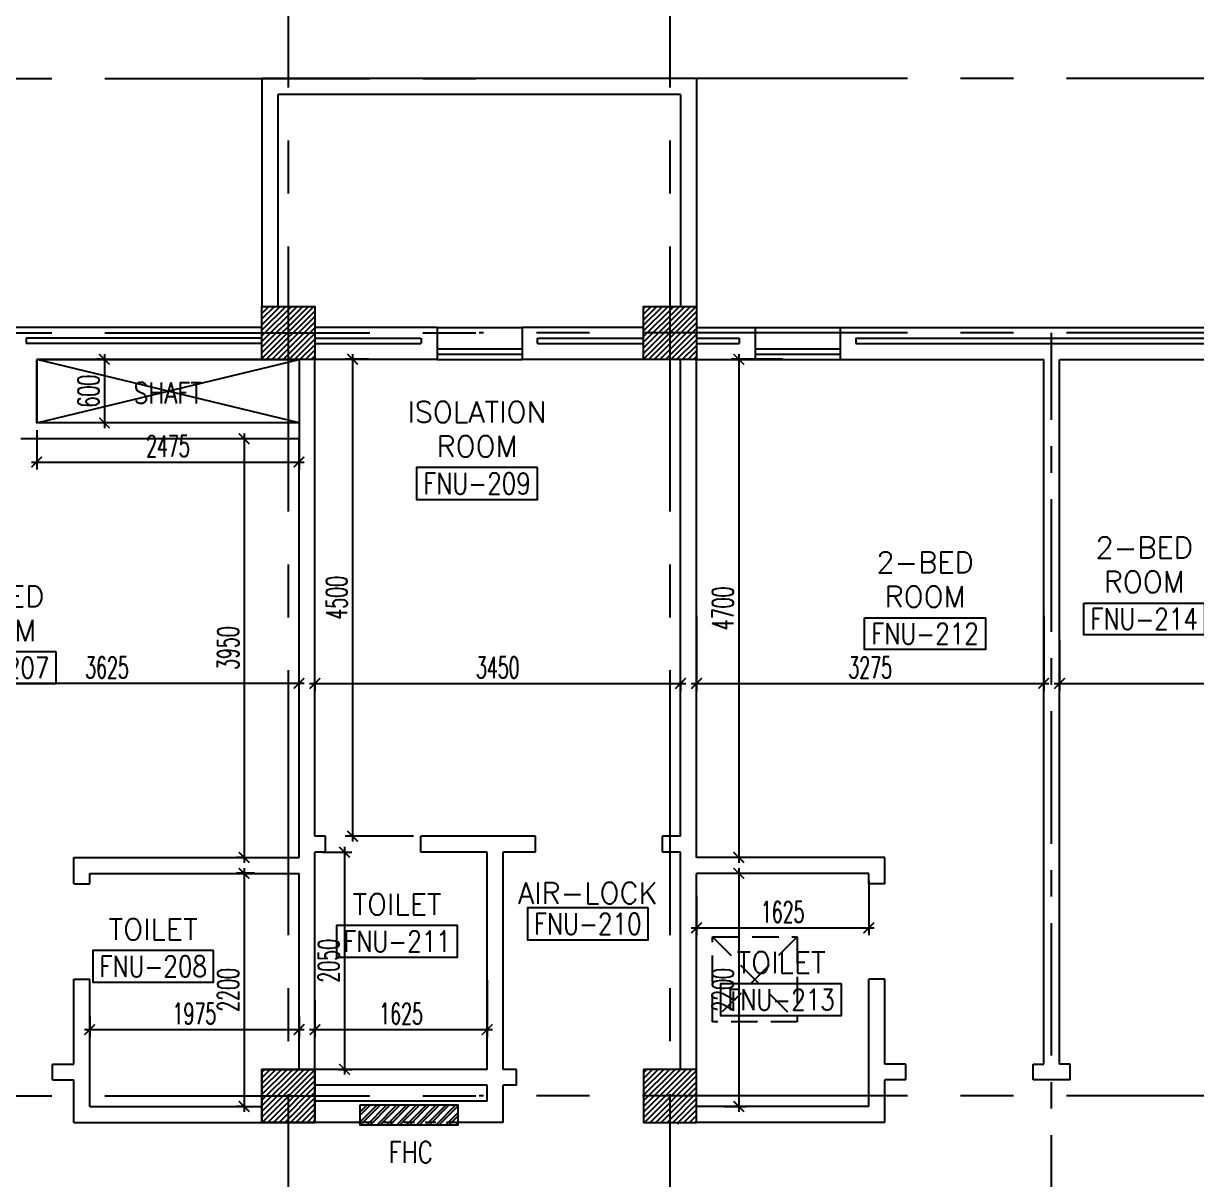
# Model space of a CAD drawing. Extents: x 88852.7 to 88945.7, y 39921.6 to 40001.1.
# Drawn here: x 88872.67 to 88883.74, y 39979.31 to 39990.22 of the extents above; entities that cross this region are included whole.
import ezdxf
from ezdxf.enums import TextEntityAlignment as Align

# ---------------------------------------------------------------- set-up
doc = ezdxf.new("R2010")
doc.units = 0
doc.header["$MEASUREMENT"] = 0
doc.header["$PDMODE"] = 34
for name, pattern in [('CENTER', [2, 1.25, -0.25, 0.25, -0.25]), ('CENTERX2', [4, 2.5, -0.5, 0.5, -0.5]), ('HIDDEN', [0.375, 0.25, -0.125])]:
    doc.linetypes.add(name, pattern=pattern)
doc.layers.get('0').update_dxf_attribs({"color": 4, "linetype": 'CONTINUOUS'})
doc.layers.get('DEFPOINTS').update_dxf_attribs({"linetype": 'CONTINUOUS'})
for name, color, linetype in [('AX-DIM', 4, 'CONTINUOUS'), ('AXES', 11, 'CENTERX2'), ('AXES1', 11, 'CENTER'), ('COL', 2, 'CONTINUOUS'), ('DIM', 4, 'CONTINUOUS'), ('FHC', 4, 'CONTINUOUS'), ('HAT', 11, 'CONTINUOUS'), ('INSUL', 4, 'CONTINUOUS'), ('PROJ-L', 3, 'CONTINUOUS'), ('RM-BOX', 11, 'CONTINUOUS'), ('RM-NAME', 11, 'CONTINUOUS'), ('RM-NO', 11, 'CONTINUOUS'), ('SHAFT', 4, 'CONTINUOUS'), ('WALL', 2, 'CONTINUOUS'), ('WIN', 3, 'CONTINUOUS')]:
    doc.layers.add(name, color=color, linetype=linetype)
doc.styles.add('ROMANS', font='ROMANS.shx', dxfattribs={"width": 0.6})
doc.dimstyles.new('DIM-OUT', dxfattribs={"dimscale": 0, "dimtxt": 0.24, "dimasz": 0.08, "dimexe": 0.02, "dimexo": 0.02, "dimgap": 0.05, "dimtad": 1, "dimdec": 0, "dimlfac": 1000, "dimzin": 0, "dimtxsty": 'ROMANS', "dimblk1": 'ARCHTICK', "dimblk2": 'ARCHTICK', "dimsah": 1, "dimcen": 0.01, "dimdle": 0.08, "dimclrd": 4, "dimclre": 4, "dimclrt": 2, "dimazin": 3, "dimtp": 2, "dimtm": 2, "dimtfac": 0.114286, "dimtdec": 0, "dimtix": 1, "dimtmove": 0, "dimatfit": 3, "dimtolj": 1, "dimtzin": 0})
doc.dimstyles.new('STANDARD_IN', dxfattribs={"dimtxt": 0.2, "dimasz": 0.1, "dimexe": 0.07, "dimexo": 0.07, "dimgap": 0.05, "dimtad": 1, "dimdec": 0, "dimlfac": 1000, "dimzin": 0, "dimtxsty": 'ROMANS', "dimblk": 'ARCHTICK', "dimcen": 0.05, "dimdle": 0.05, "dimclrd": 4, "dimclre": 4, "dimclrt": 2, "dimazin": 3, "dimtfac": 1, "dimtdec": 0, "dimtmove": 0, "dimatfit": 3, "dimtolj": 1, "dimtzin": 0})

# ---------------------------------------------------------------- blocks, each defined once
blk = doc.blocks.new('_ARCHTICK')
at = {"color": 0, "linetype": 'BYBLOCK', "const_width": 0.15}
blk.add_lwpolyline([(-0.5, -0.5), (0.5, 0.5)], dxfattribs=at)
blk = doc.blocks.new('*D379')
at = {"layer": 'AX-DIM', "color": 4}
for p, q in [((88860.69, 39999.728), (88935.54, 39999.728)), ((88860.77, 39995.09), (88860.77, 39999.748)), ((88935.46, 39987.57), (88935.46, 39999.748))]:
    blk.add_line(p, q, dxfattribs=at)
at = {"layer": 'DEFPOINTS', "color": 0}
for p in [(88935.46, 39999.728), (88860.77, 39995.07), (88935.46, 39987.55)]:
    blk.add_point(p, dxfattribs=at)
at = {"layer": 'AX-DIM', "color": 4, "xscale": 0.08, "yscale": 0.08, "zscale": 0.08, "rotation": 180}
blk.add_blockref('_ARCHTICK', (88860.77, 39999.728), dxfattribs=at)
at = {"layer": 'AX-DIM', "color": 4, "xscale": 0.08, "yscale": 0.08, "zscale": 0.08}
blk.add_blockref('_ARCHTICK', (88935.46, 39999.728), dxfattribs=at)
at = {"layer": 'AX-DIM', "color": 2, "insert": (88898.115, 39999.898), "char_height": 0.24, "attachment_point": 5, "style": 'ROMANS'}
blk.add_mtext('\\A1;74690', dxfattribs=at)
blk = doc.blocks.new('*D310')
at = {"layer": 'DEFPOINTS', "color": 0, "linetype": 'CONTINUOUS'}
for p in [(88882.445, 39984.472), (88886.07, 39984.472), (88886.07, 39983.992)]:
    blk.add_point(p, dxfattribs=at)
at = {"layer": 'DIM', "color": 4, "linetype": 'CONTINUOUS'}
for p, q in [((88882.445, 39984.402), (88882.445, 39983.922)), ((88886.07, 39984.402), (88886.07, 39983.922)), ((88882.395, 39983.992), (88886.12, 39983.992))]:
    blk.add_line(p, q, dxfattribs=at)
at = {"layer": 'DIM', "color": 4, "linetype": 'CONTINUOUS', "xscale": 0.1, "yscale": 0.1, "zscale": 0.1, "rotation": 180}
blk.add_blockref('_ARCHTICK', (88882.445, 39983.992), dxfattribs=at)
at = {"layer": 'DIM', "color": 4, "linetype": 'CONTINUOUS', "xscale": 0.1, "yscale": 0.1, "zscale": 0.1}
blk.add_blockref('_ARCHTICK', (88886.07, 39983.992), dxfattribs=at)
at = {"layer": 'DIM', "color": 2, "linetype": 'CONTINUOUS', "insert": (88884.258, 39984.142), "char_height": 0.2, "attachment_point": 5, "style": 'ROMANS'}
blk.add_mtext('\\A1;3625', dxfattribs=at)
blk = doc.blocks.new('*D303')
at = {"layer": 'DEFPOINTS', "color": 0, "linetype": 'CONTINUOUS'}
for p in [(88880.645, 39982.2), (88879.02, 39982.058), (88880.645, 39981.685)]:
    blk.add_point(p, dxfattribs=at)
at = {"layer": 'DIM', "color": 4, "linetype": 'CONTINUOUS'}
for p, q in [((88880.645, 39982.13), (88880.645, 39981.615)), ((88879.02, 39981.988), (88879.02, 39981.615)), ((88878.97, 39981.685), (88880.695, 39981.685))]:
    blk.add_line(p, q, dxfattribs=at)
at = {"layer": 'DIM', "color": 4, "linetype": 'CONTINUOUS', "xscale": 0.1, "yscale": 0.1, "zscale": 0.1, "rotation": 180}
blk.add_blockref('_ARCHTICK', (88879.02, 39981.685), dxfattribs=at)
at = {"layer": 'DIM', "color": 4, "linetype": 'CONTINUOUS', "xscale": 0.1, "yscale": 0.1, "zscale": 0.1}
blk.add_blockref('_ARCHTICK', (88880.645, 39981.685), dxfattribs=at)
at = {"layer": 'DIM', "color": 2, "linetype": 'CONTINUOUS', "insert": (88879.833, 39981.835), "char_height": 0.2, "attachment_point": 5, "style": 'ROMANS'}
blk.add_mtext('\\A1;1625', dxfattribs=at)
blk = doc.blocks.new('*D302')
at = {"layer": 'DEFPOINTS', "color": 0, "linetype": 'CONTINUOUS'}
for p in [(88879.209, 39982.2), (88879.209, 39980), (88879.419, 39980)]:
    blk.add_point(p, dxfattribs=at)
at = {"layer": 'DIM', "color": 4, "linetype": 'CONTINUOUS'}
for p, q in [((88879.419, 39982.25), (88879.419, 39979.95)), ((88879.279, 39982.2), (88879.489, 39982.2)), ((88879.279, 39980), (88879.489, 39980))]:
    blk.add_line(p, q, dxfattribs=at)
at = {"layer": 'DIM', "color": 4, "linetype": 'CONTINUOUS', "xscale": 0.1, "yscale": 0.1, "zscale": 0.1}
for p, rotation in [((88879.419, 39982.2), 90), ((88879.419, 39980), 270)]:
    blk.add_blockref('_ARCHTICK', p, dxfattribs=dict(at, rotation=rotation))
at = {"layer": 'DIM', "color": 2, "linetype": 'CONTINUOUS', "insert": (88879.269, 39981.1), "char_height": 0.2, "attachment_point": 5, "rotation": 90, "style": 'ROMANS'}
blk.add_mtext('\\A1;2200', dxfattribs=at)
blk = doc.blocks.new('*D301')
at = {"layer": 'DEFPOINTS', "color": 0, "linetype": 'CONTINUOUS'}
for p in [(88879.904, 39987.05), (88879.419, 39982.35), (88879.908, 39982.35)]:
    blk.add_point(p, dxfattribs=at)
at = {"layer": 'DIM', "color": 4, "linetype": 'CONTINUOUS'}
for p, q in [((88879.834, 39987.05), (88879.349, 39987.05)), ((88879.419, 39987.1), (88879.419, 39982.3)), ((88879.838, 39982.35), (88879.349, 39982.35))]:
    blk.add_line(p, q, dxfattribs=at)
at = {"layer": 'DIM', "color": 4, "linetype": 'CONTINUOUS', "xscale": 0.1, "yscale": 0.1, "zscale": 0.1}
for p, rotation in [((88879.419, 39987.05), 90), ((88879.419, 39982.35), 270)]:
    blk.add_blockref('_ARCHTICK', p, dxfattribs=dict(at, rotation=rotation))
at = {"layer": 'DIM', "color": 2, "linetype": 'CONTINUOUS', "insert": (88879.269, 39984.7), "char_height": 0.2, "attachment_point": 5, "rotation": 90, "style": 'ROMANS'}
blk.add_mtext('\\A1;4700', dxfattribs=at)
blk = doc.blocks.new('*D300')
at = {"layer": 'DEFPOINTS', "color": 0, "linetype": 'CONTINUOUS'}
for p in [(88879.02, 39984.7), (88882.295, 39984.7), (88882.295, 39983.992)]:
    blk.add_point(p, dxfattribs=at)
at = {"layer": 'DIM', "color": 4, "linetype": 'CONTINUOUS'}
for p, q in [((88879.02, 39984.63), (88879.02, 39983.922)), ((88882.295, 39984.63), (88882.295, 39983.922)), ((88878.97, 39983.992), (88882.345, 39983.992))]:
    blk.add_line(p, q, dxfattribs=at)
at = {"layer": 'DIM', "color": 4, "linetype": 'CONTINUOUS', "xscale": 0.1, "yscale": 0.1, "zscale": 0.1, "rotation": 180}
blk.add_blockref('_ARCHTICK', (88879.02, 39983.992), dxfattribs=at)
at = {"layer": 'DIM', "color": 4, "linetype": 'CONTINUOUS', "xscale": 0.1, "yscale": 0.1, "zscale": 0.1}
blk.add_blockref('_ARCHTICK', (88882.295, 39983.992), dxfattribs=at)
at = {"layer": 'DIM', "color": 2, "linetype": 'CONTINUOUS', "insert": (88880.658, 39984.142), "char_height": 0.2, "attachment_point": 5, "style": 'ROMANS'}
blk.add_mtext('\\A1;3275', dxfattribs=at)
blk = doc.blocks.new('*D299')
at = {"layer": 'DEFPOINTS', "color": 0, "linetype": 'CONTINUOUS'}
for p in [(88875.42, 39984.059), (88878.87, 39984.059), (88878.87, 39983.992)]:
    blk.add_point(p, dxfattribs=at)
at = {"layer": 'DIM', "color": 4, "linetype": 'CONTINUOUS'}
for p, q in [((88875.37, 39983.992), (88878.92, 39983.992)), ((88875.42, 39983.989), (88875.42, 39983.922)), ((88878.87, 39983.989), (88878.87, 39983.922))]:
    blk.add_line(p, q, dxfattribs=at)
at = {"layer": 'DIM', "color": 4, "linetype": 'CONTINUOUS', "xscale": 0.1, "yscale": 0.1, "zscale": 0.1, "rotation": 180}
blk.add_blockref('_ARCHTICK', (88875.42, 39983.992), dxfattribs=at)
at = {"layer": 'DIM', "color": 4, "linetype": 'CONTINUOUS', "xscale": 0.1, "yscale": 0.1, "zscale": 0.1}
blk.add_blockref('_ARCHTICK', (88878.87, 39983.992), dxfattribs=at)
at = {"layer": 'DIM', "color": 2, "linetype": 'CONTINUOUS', "insert": (88877.145, 39984.142), "char_height": 0.2, "attachment_point": 5, "style": 'ROMANS'}
blk.add_mtext('\\A1;3450', dxfattribs=at)
blk = doc.blocks.new('*D298')
at = {"layer": 'DEFPOINTS', "color": 0, "linetype": 'CONTINUOUS'}
for p in [(88875.999, 39987.05), (88875.775, 39982.55), (88876.42, 39982.55)]:
    blk.add_point(p, dxfattribs=at)
at = {"layer": 'DIM', "color": 4, "linetype": 'CONTINUOUS'}
for p, q in [((88875.929, 39987.05), (88875.705, 39987.05)), ((88875.775, 39987.1), (88875.775, 39982.5)), ((88876.35, 39982.55), (88875.705, 39982.55))]:
    blk.add_line(p, q, dxfattribs=at)
at = {"layer": 'DIM', "color": 4, "linetype": 'CONTINUOUS', "xscale": 0.1, "yscale": 0.1, "zscale": 0.1}
for p, rotation in [((88875.775, 39987.05), 90), ((88875.775, 39982.55), 270)]:
    blk.add_blockref('_ARCHTICK', p, dxfattribs=dict(at, rotation=rotation))
at = {"layer": 'DIM', "color": 2, "linetype": 'CONTINUOUS', "insert": (88875.625, 39984.8), "char_height": 0.2, "attachment_point": 5, "rotation": 90, "style": 'ROMANS'}
blk.add_mtext('\\A1;4500', dxfattribs=at)
blk = doc.blocks.new('*D297')
at = {"layer": 'DEFPOINTS', "color": 0, "linetype": 'CONTINUOUS'}
for p in [(88875.42, 39982.4), (88875.568, 39980.35), (88875.699, 39980.35)]:
    blk.add_point(p, dxfattribs=at)
at = {"layer": 'DIM', "color": 4, "linetype": 'CONTINUOUS'}
for p, q in [((88875.49, 39982.4), (88875.769, 39982.4)), ((88875.699, 39982.45), (88875.699, 39980.3)), ((88875.638, 39980.35), (88875.769, 39980.35))]:
    blk.add_line(p, q, dxfattribs=at)
at = {"layer": 'DIM', "color": 4, "linetype": 'CONTINUOUS', "xscale": 0.1, "yscale": 0.1, "zscale": 0.1}
for p, rotation in [((88875.699, 39982.4), 90), ((88875.699, 39980.35), 270)]:
    blk.add_blockref('_ARCHTICK', p, dxfattribs=dict(at, rotation=rotation))
at = {"layer": 'DIM', "color": 2, "linetype": 'CONTINUOUS', "insert": (88875.549, 39981.375), "char_height": 0.2, "attachment_point": 5, "rotation": 90, "style": 'ROMANS'}
blk.add_mtext('\\A1;2050', dxfattribs=at)
blk = doc.blocks.new('*D296')
at = {"layer": 'DEFPOINTS', "color": 0, "linetype": 'CONTINUOUS'}
for p in [(88877.045, 39981.265), (88875.42, 39981.07), (88877.045, 39980.725)]:
    blk.add_point(p, dxfattribs=at)
at = {"layer": 'DIM', "color": 4, "linetype": 'CONTINUOUS'}
for p, q in [((88877.045, 39981.195), (88877.045, 39980.655)), ((88875.42, 39981), (88875.42, 39980.655)), ((88875.37, 39980.725), (88877.095, 39980.725))]:
    blk.add_line(p, q, dxfattribs=at)
at = {"layer": 'DIM', "color": 4, "linetype": 'CONTINUOUS', "xscale": 0.1, "yscale": 0.1, "zscale": 0.1, "rotation": 180}
blk.add_blockref('_ARCHTICK', (88875.42, 39980.725), dxfattribs=at)
at = {"layer": 'DIM', "color": 4, "linetype": 'CONTINUOUS', "xscale": 0.1, "yscale": 0.1, "zscale": 0.1}
blk.add_blockref('_ARCHTICK', (88877.045, 39980.725), dxfattribs=at)
at = {"layer": 'DIM', "color": 2, "linetype": 'CONTINUOUS', "insert": (88876.233, 39980.875), "char_height": 0.2, "attachment_point": 5, "style": 'ROMANS'}
blk.add_mtext('\\A1;1625', dxfattribs=at)
blk = doc.blocks.new('*D295')
at = {"layer": 'DEFPOINTS', "color": 0, "linetype": 'CONTINUOUS'}
for p in [(88873.295, 39980.92), (88875.27, 39980.92), (88875.27, 39980.725)]:
    blk.add_point(p, dxfattribs=at)
at = {"layer": 'DIM', "color": 4, "linetype": 'CONTINUOUS'}
for p, q in [((88873.295, 39980.85), (88873.295, 39980.655)), ((88875.27, 39980.85), (88875.27, 39980.655)), ((88873.245, 39980.725), (88875.32, 39980.725))]:
    blk.add_line(p, q, dxfattribs=at)
at = {"layer": 'DIM', "color": 4, "linetype": 'CONTINUOUS', "xscale": 0.1, "yscale": 0.1, "zscale": 0.1, "rotation": 180}
blk.add_blockref('_ARCHTICK', (88873.295, 39980.725), dxfattribs=at)
at = {"layer": 'DIM', "color": 4, "linetype": 'CONTINUOUS', "xscale": 0.1, "yscale": 0.1, "zscale": 0.1}
blk.add_blockref('_ARCHTICK', (88875.27, 39980.725), dxfattribs=at)
at = {"layer": 'DIM', "color": 2, "linetype": 'CONTINUOUS', "insert": (88874.283, 39980.875), "char_height": 0.2, "attachment_point": 5, "style": 'ROMANS'}
blk.add_mtext('\\A1;1975', dxfattribs=at)
blk = doc.blocks.new('*D294')
at = {"layer": 'DEFPOINTS', "color": 0, "linetype": 'CONTINUOUS'}
for p in [(88874.92, 39982.2), (88874.751, 39980), (88874.822, 39980)]:
    blk.add_point(p, dxfattribs=at)
at = {"layer": 'DIM', "color": 4, "linetype": 'CONTINUOUS'}
for p, q in [((88874.751, 39982.25), (88874.751, 39979.95)), ((88874.85, 39982.2), (88874.681, 39982.2)), ((88874.752, 39980), (88874.681, 39980))]:
    blk.add_line(p, q, dxfattribs=at)
at = {"layer": 'DIM', "color": 4, "linetype": 'CONTINUOUS', "xscale": 0.1, "yscale": 0.1, "zscale": 0.1}
for p, rotation in [((88874.751, 39982.2), 90), ((88874.751, 39980), 270)]:
    blk.add_blockref('_ARCHTICK', p, dxfattribs=dict(at, rotation=rotation))
at = {"layer": 'DIM', "color": 2, "linetype": 'CONTINUOUS', "insert": (88874.601, 39981.1), "char_height": 0.2, "attachment_point": 5, "rotation": 90, "style": 'ROMANS'}
blk.add_mtext('\\A1;2200', dxfattribs=at)
blk = doc.blocks.new('*D293')
at = {"layer": 'DEFPOINTS', "color": 0, "linetype": 'CONTINUOUS'}
for p in [(88871.645, 39983.994), (88871.645, 39983.992), (88875.27, 39983.994)]:
    blk.add_point(p, dxfattribs=at)
at = {"layer": 'DIM', "color": 4, "linetype": 'CONTINUOUS'}
for p, q in [((88875.32, 39983.992), (88871.595, 39983.992)), ((88871.645, 39983.924), (88871.645, 39983.922)), ((88875.27, 39983.924), (88875.27, 39983.922))]:
    blk.add_line(p, q, dxfattribs=at)
at = {"layer": 'DIM', "color": 4, "linetype": 'CONTINUOUS', "xscale": 0.1, "yscale": 0.1, "zscale": 0.1, "rotation": 180}
blk.add_blockref('_ARCHTICK', (88871.645, 39983.992), dxfattribs=at)
at = {"layer": 'DIM', "color": 4, "linetype": 'CONTINUOUS', "xscale": 0.1, "yscale": 0.1, "zscale": 0.1}
blk.add_blockref('_ARCHTICK', (88875.27, 39983.992), dxfattribs=at)
at = {"layer": 'DIM', "color": 2, "linetype": 'CONTINUOUS', "insert": (88873.458, 39984.142), "char_height": 0.2, "attachment_point": 5, "style": 'ROMANS'}
blk.add_mtext('\\A1;3625', dxfattribs=at)
blk = doc.blocks.new('*D292')
at = {"layer": 'DEFPOINTS', "color": 0, "linetype": 'CONTINUOUS'}
for p in [(88874.817, 39986.3), (88874.751, 39982.35), (88874.817, 39982.35)]:
    blk.add_point(p, dxfattribs=at)
at = {"layer": 'DIM', "color": 4, "linetype": 'CONTINUOUS'}
for p, q in [((88874.751, 39986.35), (88874.751, 39982.3)), ((88874.747, 39986.3), (88874.681, 39986.3)), ((88874.747, 39982.35), (88874.681, 39982.35))]:
    blk.add_line(p, q, dxfattribs=at)
at = {"layer": 'DIM', "color": 4, "linetype": 'CONTINUOUS', "xscale": 0.1, "yscale": 0.1, "zscale": 0.1}
for p, rotation in [((88874.751, 39986.3), 90), ((88874.751, 39982.35), 270)]:
    blk.add_blockref('_ARCHTICK', p, dxfattribs=dict(at, rotation=rotation))
at = {"layer": 'DIM', "color": 2, "linetype": 'CONTINUOUS', "insert": (88874.601, 39984.325), "char_height": 0.2, "attachment_point": 5, "rotation": 90, "style": 'ROMANS'}
blk.add_mtext('\\A1;3950', dxfattribs=at)
blk = doc.blocks.new('*D291')
at = {"layer": 'DEFPOINTS', "color": 0, "linetype": 'CONTINUOUS'}
for p in [(88875.27, 39986.625), (88872.795, 39986.45), (88875.27, 39986.081)]:
    blk.add_point(p, dxfattribs=at)
at = {"layer": 'DIM', "color": 4, "linetype": 'CONTINUOUS'}
for p, q in [((88875.27, 39986.555), (88875.27, 39986.011)), ((88872.795, 39986.38), (88872.795, 39986.011)), ((88872.745, 39986.081), (88875.32, 39986.081))]:
    blk.add_line(p, q, dxfattribs=at)
at = {"layer": 'DIM', "color": 4, "linetype": 'CONTINUOUS', "xscale": 0.1, "yscale": 0.1, "zscale": 0.1, "rotation": 180}
blk.add_blockref('_ARCHTICK', (88872.795, 39986.081), dxfattribs=at)
at = {"layer": 'DIM', "color": 4, "linetype": 'CONTINUOUS', "xscale": 0.1, "yscale": 0.1, "zscale": 0.1}
blk.add_blockref('_ARCHTICK', (88875.27, 39986.081), dxfattribs=at)
at = {"layer": 'DIM', "color": 2, "linetype": 'CONTINUOUS', "insert": (88874.033, 39986.231), "char_height": 0.2, "attachment_point": 5, "style": 'ROMANS'}
blk.add_mtext('\\A1;2475', dxfattribs=at)
blk = doc.blocks.new('*D290')
at = {"layer": 'DEFPOINTS', "color": 0, "linetype": 'CONTINUOUS'}
for p in [(88873.471, 39987.05), (88873.434, 39986.45), (88873.471, 39986.45)]:
    blk.add_point(p, dxfattribs=at)
at = {"layer": 'DIM', "color": 4, "linetype": 'CONTINUOUS'}
for p, q in [((88873.401, 39987.05), (88873.364, 39987.05)), ((88873.434, 39987.1), (88873.434, 39986.4)), ((88873.401, 39986.45), (88873.364, 39986.45))]:
    blk.add_line(p, q, dxfattribs=at)
at = {"layer": 'DIM', "color": 4, "linetype": 'CONTINUOUS', "xscale": 0.1, "yscale": 0.1, "zscale": 0.1}
for p, rotation in [((88873.434, 39987.05), 90), ((88873.434, 39986.45), 270)]:
    blk.add_blockref('_ARCHTICK', p, dxfattribs=dict(at, rotation=rotation))
at = {"layer": 'DIM', "color": 2, "linetype": 'CONTINUOUS', "insert": (88873.284, 39986.75), "char_height": 0.2, "attachment_point": 5, "rotation": 90, "style": 'ROMANS'}
blk.add_mtext('\\A1;600', dxfattribs=at)
blk = doc.blocks.new('RM1')
at = {"layer": 'RM-BOX'}
blk.add_lwpolyline([(570, -200), (-570, -200), (-570, -500), (570, -500)], close=True, dxfattribs=at)
at = {"layer": 'RM-NAME', "style": 'ROMANS'}
blk.add_attdef('ROOMNAME1', text='', height=200, dxfattribs=at).set_placement((0, 324), align=Align.MIDDLE)
blk = doc.blocks.new('COL50')
at = {"layer": 'COL'}
blk.add_lwpolyline([(-250, 250), (-250, -250), (250, -250), (250, 250)], close=True, dxfattribs=at)
blk = doc.blocks.new('*X13')
at = {"color": 0}
for p, q in [((80579, 169940), (81029, 170390)), ((80579, 169993), (80976, 170390)), ((80579, 170046), (80923, 170390)), ((80579, 170099), (80870, 170390)), ((80579, 170152), (80817, 170390)), ((80579, 170205), (80764, 170390)), ((80579, 170258), (80711, 170390)), ((80579, 170311), (80658, 170390)), ((80579, 170364), (80605, 170390)), ((80582, 169890), (81079, 170387)), ((80635, 169890), (81079, 170334)), ((80688, 169890), (81079, 170281)), ((80741, 169890), (81079, 170228)), ((80794, 169890), (81079, 170175)), ((80847, 169890), (81079, 170122)), ((80900, 169890), (81079, 170069)), ((80953, 169890), (81079, 170016)), ((81006, 169890), (81079, 169963)), ((81059, 169890), (81079, 169910))]:
    blk.add_line(p, q, dxfattribs=at)
blk = doc.blocks.new('*X12')
at = {"color": 0}
for p, q in [((80579, 177099), (81070, 177590)), ((80579, 177152), (81017, 177590)), ((80579, 177205), (80964, 177590)), ((80579, 177258), (80911, 177590)), ((80579, 177311), (80858, 177590)), ((80579, 177364), (80804, 177590)), ((80579, 177417), (80751, 177590)), ((80579, 177471), (80698, 177590)), ((80579, 177524), (80645, 177590)), ((80579, 177577), (80592, 177590)), ((80623, 177090), (81079, 177546)), ((80676, 177090), (81079, 177493)), ((80729, 177090), (81079, 177440)), ((80782, 177090), (81079, 177387)), ((80835, 177090), (81079, 177334)), ((80888, 177090), (81079, 177281)), ((80941, 177090), (81079, 177228)), ((80994, 177090), (81079, 177175)), ((81047, 177090), (81079, 177122))]:
    blk.add_line(p, q, dxfattribs=at)
blk = doc.blocks.new('*X14')
at = {"color": 0}
for p, q in [((84179, 169934), (84635, 170390)), ((84179, 169987), (84582, 170390)), ((84179, 170040), (84529, 170390)), ((84179, 170093), (84476, 170390)), ((84179, 170146), (84423, 170390)), ((84179, 170199), (84370, 170390)), ((84179, 170252), (84317, 170390)), ((84179, 170305), (84264, 170390)), ((84179, 170358), (84211, 170390)), ((84188, 169890), (84679, 170381)), ((84241, 169890), (84679, 170328)), ((84294, 169890), (84679, 170274)), ((84347, 169890), (84679, 170221)), ((84401, 169890), (84679, 170168)), ((84454, 169890), (84679, 170115)), ((84507, 169890), (84679, 170062)), ((84560, 169890), (84679, 170009)), ((84613, 169890), (84679, 169956)), ((84666, 169890), (84679, 169903))]:
    blk.add_line(p, q, dxfattribs=at)
blk = doc.blocks.new('*X11')
at = {"color": 0}
for p, q in [((84179, 177093), (84676, 177590)), ((84179, 177146), (84623, 177590)), ((84179, 177199), (84570, 177590)), ((84179, 177252), (84517, 177590)), ((84179, 177305), (84464, 177590)), ((84179, 177358), (84411, 177590)), ((84179, 177411), (84358, 177590)), ((84179, 177464), (84305, 177590)), ((84179, 177517), (84252, 177590)), ((84179, 177570), (84199, 177590)), ((84229, 177090), (84679, 177540)), ((84282, 177090), (84679, 177487)), ((84335, 177090), (84679, 177434)), ((84388, 177090), (84679, 177381)), ((84441, 177090), (84679, 177328)), ((84494, 177090), (84679, 177275)), ((84547, 177090), (84679, 177222)), ((84600, 177090), (84679, 177169)), ((84653, 177090), (84679, 177116))]:
    blk.add_line(p, q, dxfattribs=at)

msp = doc.modelspace()

# ---------------------------------------------------------------- hatches: boundary and pattern name
at = {"layer": 'FHC', "linetype": 'BYBLOCK', "ltscale": 0.3}
h = msp.add_hatch(dxfattribs=at)
h.set_pattern_fill('ANSI32', color=11, scale=0.175, style=0)
h.set_pattern_definition([(45, (88643.651576, 39948.77356), (-0.046403883, 0.046403883), []), (45, (88643.68251, 39948.77356), (-0.046403883, 0.046403883), [])])
h.paths.add_polyline_path([(88876.7678, 39979.8246), (88876.7678, 39980.0146), (88875.8478, 39980.0146), (88875.8478, 39979.8246)])
h.paths.add_polyline_path([(88875.6351, 39979.4034), (88875.6351, 39979.8243), (88875.8976, 39979.8243), (88875.8976, 39979.4034)], flags=9)

# ---------------------------------------------------------------- linework, layer by layer
at = {"layer": 'AXES'}
for p, q in [((88875.1703, 39921.6153), (88875.1703, 40000.4279)), ((88878.7703, 39921.6153), (88878.7703, 40000.4279)), ((88853.4386, 39989.6996), (88876.9703, 39989.6996)), ((88945.0103, 39989.6996), (88876.9703, 39989.6996)), ((88853.4386, 39987.2996), (88876.9703, 39987.2996)), ((88945.0103, 39987.2996), (88876.9703, 39987.2996)), ((88853.4386, 39980.0996), (88876.9703, 39980.0996)), ((88945.0103, 39980.0996), (88876.9703, 39980.0996))]:
    msp.add_line(p, q, dxfattribs=at)
at = {"layer": 'AXES1'}
msp.add_line((88882.3703, 39928.4796), (88882.3703, 39987.2996), dxfattribs=at)
at = {"layer": 'COL'}
for points in [[(88874.9203, 39987.0496), (88874.9203, 39987.5496), (88875.4203, 39987.5496), (88875.4203, 39987.0496)], [(88878.5203, 39987.0496), (88878.5203, 39987.5496), (88879.0203, 39987.5496), (88879.0203, 39987.0496)]]:
    msp.add_lwpolyline(points, close=True, dxfattribs=at)
at = {"layer": 'FHC', "color": 250, "linetype": 'HIDDEN', "ltscale": 0.25}
msp.add_line((88876.7602, 39979.8496), (88875.8541, 39979.8496), dxfattribs=at)
at = {"layer": 'FHC', "linetype": 'BYBLOCK', "ltscale": 0.3}
msp.add_lwpolyline([(88875.8478, 39980.0146), (88876.7678, 39980.0146), (88876.7678, 39979.8246), (88875.8478, 39979.8246)], close=True, dxfattribs=at)
at = {"layer": 'INSUL'}
for p, q in [((88872.6953, 39987.2496), (88872.6953, 39987.1996)), ((88872.6953, 39987.2496), (88872.6953, 39987.1996)), ((88874.9203, 39987.2496), (88872.6953, 39987.2496)), ((88875.4203, 39987.2496), (88876.4203, 39987.2496)), ((88876.4236, 39987.2496), (88876.4236, 39987.1996)), ((88876.4236, 39987.2496), (88876.4236, 39987.1996)), ((88877.5203, 39987.2496), (88878.5203, 39987.2496)), ((88877.5203, 39987.1996), (88877.5203, 39987.2496)), ((88879.0236, 39987.2496), (88879.4236, 39987.2496)), ((88879.4236, 39987.2496), (88879.4236, 39987.1996)), ((88879.4236, 39987.2496), (88879.4236, 39987.1996)), ((88880.5236, 39987.2496), (88880.5236, 39987.1996)), ((88880.5236, 39987.2496), (88884.2203, 39987.2496)), ((88874.9203, 39987.1996), (88872.6953, 39987.1996)), ((88875.4203, 39987.1996), (88876.4203, 39987.1996)), ((88877.5203, 39987.1996), (88878.5203, 39987.1996)), ((88879.0236, 39987.1996), (88879.4236, 39987.1996)), ((88880.5236, 39987.1996), (88884.2203, 39987.1996))]:
    msp.add_line(p, q, dxfattribs=at)
at = {"layer": 'PROJ-L', "linetype": 'CONTINUOUS'}
for p, q in [((88874.9203, 39989.6996), (88874.9203, 39987.5496)), ((88879.0203, 39989.6996), (88874.9203, 39989.6996)), ((88879.0203, 39989.6996), (88874.9203, 39989.6996)), ((88874.9203, 39989.6996), (88874.9203, 39987.5496)), ((88879.0203, 39989.6996), (88879.0203, 39987.5496)), ((88879.0203, 39989.6996), (88879.0203, 39987.5496)), ((88875.0703, 39989.5496), (88875.0703, 39987.5496)), ((88878.8703, 39989.5496), (88875.0703, 39989.5496)), ((88878.8703, 39989.5496), (88875.0703, 39989.5496)), ((88875.0703, 39989.5496), (88875.0703, 39987.5496)), ((88878.8703, 39989.5496), (88878.8703, 39987.5496)), ((88878.8703, 39989.5496), (88878.8703, 39987.5496))]:
    msp.add_line(p, q, dxfattribs=at)
at = {"layer": 'SHAFT', "linetype": 'BYBLOCK'}
for p, q in [((88872.7953, 39986.4496), (88875.2703, 39987.0496)), ((88875.2703, 39986.4496), (88872.7953, 39987.0496))]:
    msp.add_line(p, q, dxfattribs=at)
at = {"layer": 'SHAFT', "linetype": 'HIDDEN'}
for p, q in [((88879.9703, 39981.5996), (88879.1703, 39980.7996)), ((88879.1703, 39981.5996), (88879.9703, 39980.7996))]:
    msp.add_line(p, q, dxfattribs=at)
msp.add_lwpolyline([(88879.1703, 39981.5996), (88879.9703, 39981.5996), (88879.9703, 39980.7996), (88879.1703, 39980.7996)], close=True, dxfattribs=at)
at = {"layer": 'WALL'}
for p, q in [((88874.9203, 39987.3496), (88872.5453, 39987.3496)), ((88876.5736, 39987.3496), (88875.4236, 39987.3496)), ((88876.5736, 39987.3496), (88876.5736, 39987.0496)), ((88877.3736, 39987.3496), (88877.3736, 39987.0496)), ((88878.5236, 39987.3496), (88877.3736, 39987.3496)), ((88879.0236, 39987.3496), (88879.5736, 39987.3496)), ((88879.5736, 39987.3496), (88879.5736, 39987.0496)), ((88879.5736, 39987.3496), (88879.5736, 39987.0496)), ((88880.3736, 39987.3496), (88880.3736, 39987.0496)), ((88880.3736, 39987.3496), (88884.3703, 39987.3496)), ((88872.7953, 39987.0496), (88872.7953, 39986.4496)), ((88874.9203, 39987.0496), (88872.7953, 39987.0496)), ((88875.4203, 39986.2996), (88875.4203, 39987.0496)), ((88876.5736, 39987.0496), (88875.4236, 39987.0496)), ((88878.5236, 39987.0496), (88877.3736, 39987.0496)), ((88878.8703, 39982.5496), (88878.8703, 39987.0496)), ((88879.0203, 39982.3496), (88879.0203, 39987.0496)), ((88879.0236, 39987.0496), (88879.5736, 39987.0496)), ((88880.3736, 39987.0496), (88882.2953, 39987.0496)), ((88882.2953, 39980.3996), (88882.2953, 39987.0496)), ((88882.4453, 39980.3996), (88882.4453, 39987.0496)), ((88882.4486, 39987.0496), (88884.3703, 39987.0496)), ((88875.2703, 39986.4496), (88872.7953, 39986.4496)), ((88875.2703, 39986.2996), (88872.6453, 39986.2996)), ((88875.2703, 39982.3496), (88875.2703, 39986.2996)), ((88875.4203, 39982.5496), (88875.4203, 39986.2996)), ((88875.5203, 39982.3996), (88875.5203, 39982.5496)), ((88875.5203, 39982.3996), (88875.5203, 39982.5496)), ((88876.4203, 39982.3996), (88876.4203, 39982.5496)), ((88876.4203, 39982.3996), (88876.4203, 39982.5496)), ((88873.1453, 39982.0996), (88873.1453, 39982.3496)), ((88875.4203, 39980.3496), (88875.4203, 39982.3996)), ((88877.0453, 39980.3496), (88877.0453, 39982.3996)), ((88877.1953, 39980.3496), (88877.1953, 39982.3996)), ((88878.8703, 39980.3496), (88878.8703, 39982.3996)), ((88880.7953, 39982.0996), (88880.7953, 39982.3496)), ((88873.2953, 39982.0996), (88873.2953, 39982.1996)), ((88875.2703, 39980.3496), (88875.2703, 39982.1996)), ((88879.0203, 39980.3496), (88879.0203, 39982.1996)), ((88880.6453, 39982.0996), (88880.6453, 39982.1996)), ((88873.1453, 39980.3996), (88873.1453, 39981.1996)), ((88873.2953, 39979.9996), (88873.2953, 39981.1996)), ((88880.6453, 39979.9996), (88880.6453, 39981.1996)), ((88880.7953, 39980.3996), (88880.7953, 39981.1996)), ((88872.9453, 39980.2496), (88872.9453, 39980.3996)), ((88872.9453, 39980.3996), (88873.1453, 39980.3996)), ((88880.9953, 39980.3996), (88880.7953, 39980.3996)), ((88880.9953, 39980.2496), (88880.9953, 39980.3996)), ((88882.1953, 39980.2496), (88882.1953, 39980.3996)), ((88882.5453, 39980.2496), (88882.5453, 39980.3996)), ((88872.9453, 39980.2496), (88873.1453, 39980.2496)), ((88873.1453, 39979.8496), (88873.1453, 39980.2496)), ((88877.3203, 39980.3496), (88877.1953, 39980.3496)), ((88877.3203, 39980.1996), (88877.3203, 39980.3496)), ((88877.3203, 39980.1996), (88877.3203, 39980.3496)), ((88880.9953, 39980.2496), (88880.7953, 39980.2496)), ((88880.7953, 39979.8496), (88880.7953, 39980.2496)), ((88877.0453, 39980.0496), (88877.0453, 39980.1996)), ((88877.3203, 39980.1996), (88877.1953, 39980.1996)), ((88877.1953, 39979.8496), (88877.1953, 39980.1996)), ((88877.0453, 39980.0496), (88875.4203, 39980.0496)), ((88873.1453, 39979.8496), (88874.9203, 39979.8496)), ((88875.8478, 39979.8496), (88875.4203, 39979.8496)), ((88877.1953, 39979.8496), (88876.7678, 39979.8496)), ((88878.8453, 39979.8322), (88878.8453, 39979.8496)), ((88878.8453, 39979.8322), (88878.8453, 39979.8496)), ((88880.7953, 39979.8496), (88879.0203, 39979.8496))]:
    msp.add_line(p, q, dxfattribs=at)
at = {"layer": 'WALL', "linetype": 'BYBLOCK'}
for p, q in [((88875.5203, 39982.5496), (88875.4203, 39982.5496)), ((88875.5203, 39982.5496), (88875.4203, 39982.5496)), ((88877.4998, 39982.5496), (88876.4203, 39982.5496)), ((88877.4998, 39982.3996), (88877.4998, 39982.5496)), ((88878.6998, 39982.3996), (88878.6998, 39982.5496)), ((88878.8703, 39982.5496), (88878.6998, 39982.5496)), ((88878.6998, 39982.3996), (88878.6998, 39982.5496)), ((88873.1453, 39982.3496), (88875.2703, 39982.3496)), ((88874.0627, 39982.3496), (88875.2703, 39982.3496)), ((88875.5203, 39982.3996), (88875.4203, 39982.3996)), ((88875.5203, 39982.3996), (88875.4203, 39982.3996)), ((88875.5203, 39982.3996), (88875.4453, 39982.3996)), ((88875.5203, 39982.3996), (88875.4453, 39982.3996)), ((88877.0453, 39982.3996), (88876.4203, 39982.3996)), ((88877.0453, 39982.3996), (88876.4203, 39982.3996)), ((88877.0453, 39982.3996), (88876.4203, 39982.3996)), ((88877.0453, 39982.3996), (88876.4203, 39982.3996)), ((88877.4998, 39982.3996), (88877.1953, 39982.3996)), ((88878.8703, 39982.3996), (88878.6998, 39982.3996)), ((88880.2345, 39982.3496), (88879.0203, 39982.3496)), ((88880.7953, 39982.3496), (88879.0203, 39982.3496)), ((88873.2953, 39982.1996), (88875.2703, 39982.1996)), ((88874.0627, 39982.1996), (88875.2703, 39982.1996)), ((88880.2345, 39982.1996), (88879.0203, 39982.1996)), ((88880.6453, 39982.1996), (88879.0203, 39982.1996)), ((88873.1453, 39982.0996), (88873.2953, 39982.0996)), ((88880.7953, 39982.0996), (88880.6453, 39982.0996)), ((88873.1453, 39981.1996), (88873.2953, 39981.1996)), ((88880.7953, 39981.1996), (88880.6453, 39981.1996)), ((88882.1953, 39980.3996), (88882.2953, 39980.3996)), ((88882.5453, 39980.3996), (88882.4453, 39980.3996)), ((88877.0453, 39980.3496), (88875.4203, 39980.3496)), ((88882.5453, 39980.2496), (88882.1953, 39980.2496)), ((88877.0453, 39980.1996), (88875.4203, 39980.1996)), ((88873.2953, 39979.9996), (88874.9203, 39979.9996)), ((88880.6453, 39979.9996), (88879.0203, 39979.9996))]:
    msp.add_line(p, q, dxfattribs=at)
at = {"layer": 'WALL'}
msp.add_lwpolyline([(88872.7953, 39987.0496), (88875.2703, 39987.0496), (88875.2703, 39986.4496), (88872.7953, 39986.4496)], close=True, dxfattribs=at)
at = {"layer": 'WIN'}
for p, q in [((88876.5736, 39987.3496), (88877.3736, 39987.3496)), ((88879.5736, 39987.3496), (88880.2345, 39987.3496)), ((88879.5736, 39987.3496), (88880.3736, 39987.3496)), ((88876.5736, 39987.1496), (88877.3736, 39987.1496)), ((88879.5736, 39987.1496), (88880.2345, 39987.1496)), ((88879.5736, 39987.1496), (88880.3736, 39987.1496)), ((88876.5736, 39987.0996), (88877.3736, 39987.0996)), ((88876.5736, 39987.0496), (88877.3736, 39987.0496)), ((88879.5736, 39987.0996), (88880.2345, 39987.0996)), ((88879.5736, 39987.0996), (88880.3736, 39987.0996)), ((88879.5736, 39987.0496), (88880.2345, 39987.0496)), ((88879.5736, 39987.0496), (88880.3736, 39987.0496))]:
    msp.add_line(p, q, dxfattribs=at)

# ---------------------------------------------------------------- block references
at = {"layer": 'COL', "xscale": -0.001, "yscale": 0.001, "zscale": 0.001, "rotation": 180}
msp.add_blockref('COL50', (88875.1703, 39980.0996), dxfattribs=at)
at = {"layer": 'COL', "xscale": 0.001, "yscale": 0.001, "zscale": 0.001}
for p in [(88875.1703, 39980.0996), (88875.1703, 39980.0996), (88878.7703, 39980.0996)]:
    msp.add_blockref('COL50', p, dxfattribs=at)
at = {"layer": 'HAT', "xscale": 0.001, "yscale": 0.001, "zscale": 0.001}
for name in ['*X12', '*X11', '*X13', '*X14']:
    msp.add_blockref(name, (88794.341, 39809.9598), dxfattribs=at)
at = {"layer": 'RM-NO'}
ref = msp.add_blockref('RM1', (88876.9488, 39986.2285), dxfattribs=dict(at, xscale=0.001, yscale=0.001, zscale=0.001))
ref.add_attrib('ROOMNO', 'FNU-209', dxfattribs={"height": 0.2, "style": 'ROMANS', "width": 0.8}).set_placement((88876.9488, 39985.8785), align=Align.MIDDLE)
ref.add_attrib('ROOMNAME2', 'ROOM', dxfattribs={"layer": 'RM-NAME', "height": 0.2, "style": 'ROMANS'}).set_placement((88876.9488, 39986.2285), align=Align.MIDDLE)
ref.add_attrib('ROOMNAME1', 'ISOLATION', dxfattribs={"layer": 'RM-NAME', "height": 0.2, "style": 'ROMANS'}).set_placement((88876.9488, 39986.5523), align=Align.MIDDLE)
ref = msp.add_blockref('RM1', (88883.2428, 39984.9503), dxfattribs=dict(at, xscale=-0.001, yscale=0.001, zscale=0.001))
ref.add_attrib('ROOMNO', 'FNU-214', dxfattribs={"height": 0.2, "style": 'ROMANS', "width": 0.8}).set_placement((88883.2428, 39984.6003), align=Align.MIDDLE)
ref.add_attrib('ROOMNAME2', 'ROOM', dxfattribs={"layer": 'RM-NAME', "height": 0.2, "style": 'ROMANS'}).set_placement((88883.2428, 39984.9503), align=Align.MIDDLE)
ref.add_attrib('ROOMNAME1', '2-BED', dxfattribs={"layer": 'RM-NAME', "height": 0.2, "style": 'ROMANS'}).set_placement((88883.2428, 39985.2741), align=Align.MIDDLE)
ref = msp.add_blockref('RM1', (88881.1757, 39984.8107), dxfattribs=dict(at, xscale=-0.001, yscale=0.001, zscale=0.001))
ref.add_attrib('ROOMNO', 'FNU-212', dxfattribs={"height": 0.2, "style": 'ROMANS', "width": 0.8}).set_placement((88881.1757, 39984.4607), align=Align.MIDDLE)
ref.add_attrib('ROOMNAME2', 'ROOM', dxfattribs={"layer": 'RM-NAME', "height": 0.2, "style": 'ROMANS'}).set_placement((88881.1757, 39984.8107), align=Align.MIDDLE)
ref.add_attrib('ROOMNAME1', '2-BED', dxfattribs={"layer": 'RM-NAME', "height": 0.2, "style": 'ROMANS'}).set_placement((88881.1757, 39985.1345), align=Align.MIDDLE)
ref = msp.add_blockref('RM1', (88872.4074, 39984.4902), dxfattribs=dict(at, xscale=0.001, yscale=0.001, zscale=0.001))
ref.add_attrib('ROOMNO', 'FNU-207', dxfattribs={"height": 0.2, "style": 'ROMANS', "width": 0.8}).set_placement((88872.4074, 39984.1402), align=Align.MIDDLE)
ref.add_attrib('ROOMNAME2', 'ROOM', dxfattribs={"layer": 'RM-NAME', "height": 0.2, "style": 'ROMANS'}).set_placement((88872.4074, 39984.4902), align=Align.MIDDLE)
ref.add_attrib('ROOMNAME1', '2-BED', dxfattribs={"layer": 'RM-NAME', "height": 0.2, "style": 'ROMANS'}).set_placement((88872.4074, 39984.814), align=Align.MIDDLE)
ref = msp.add_blockref('RM1', (88877.9939, 39982.0734), dxfattribs=dict(at, xscale=0.001, yscale=0.001, zscale=0.001))
ref.add_attrib('ROOMNO', 'FNU-210', dxfattribs={"height": 0.2, "style": 'ROMANS', "width": 0.8}).set_placement((88877.9939, 39981.7234), align=Align.MIDDLE)
ref.add_attrib('ROOMNAME2', 'AIR-LOCK', dxfattribs={"layer": 'RM-NAME', "height": 0.2, "style": 'ROMANS'}).set_placement((88877.9939, 39982.0134), align=Align.MIDDLE)
ref = msp.add_blockref('RM1', (88876.1945, 39981.9078), dxfattribs=dict(at, xscale=0.001, yscale=0.001, zscale=0.001))
ref.add_attrib('ROOMNO', 'FNU-211', dxfattribs={"height": 0.2, "style": 'ROMANS', "width": 0.8}).set_placement((88876.1945, 39981.5578), align=Align.MIDDLE)
ref.add_attrib('ROOMNAME2', 'TOILET', dxfattribs={"layer": 'RM-NAME', "height": 0.2, "style": 'ROMANS'}).set_placement((88876.1945, 39981.9078), align=Align.MIDDLE)
ref = msp.add_blockref('RM1', (88873.8937, 39981.6718), dxfattribs=dict(at, xscale=0.001, yscale=0.001, zscale=0.001))
ref.add_attrib('ROOMNO', 'FNU-208', dxfattribs={"height": 0.2, "style": 'ROMANS', "width": 0.8}).set_placement((88873.8937, 39981.3218), align=Align.MIDDLE)
ref.add_attrib('ROOMNAME2', 'TOILET', dxfattribs={"layer": 'RM-NAME', "height": 0.2, "style": 'ROMANS'}).set_placement((88873.8937, 39981.6718), align=Align.MIDDLE)
ref = msp.add_blockref('RM1', (88879.8175, 39981.3579), dxfattribs=dict(at, xscale=0.001, yscale=0.001, zscale=0.001))
ref.add_attrib('ROOMNO', 'FNU-213', dxfattribs={"height": 0.2, "style": 'ROMANS', "width": 0.8}).set_placement((88879.8175, 39981.0079), align=Align.MIDDLE)
ref.add_attrib('ROOMNAME2', 'TOILET', dxfattribs={"layer": 'RM-NAME', "height": 0.2, "style": 'ROMANS'}).set_placement((88879.8175, 39981.3579), align=Align.MIDDLE)

# ---------------------------------------------------------------- texts
at = {"layer": 'FHC', "style": 'ROMANS', "width": 0.8}
msp.add_text('FHC', height=0.2, dxfattribs=at).set_placement((88876.1149, 39979.4685))
at = {"layer": 'RM-NAME', "style": 'ROMANS', "width": 0.8}
msp.add_text('SHAFT', height=0.2, dxfattribs=at).set_placement((88874.0323, 39986.7321), align=Align.MIDDLE)

# ---------------------------------------------------------------- dimensions: what is measured, and where the dimension line sits
at = {"layer": 'AX-DIM'}
dim = msp.add_linear_dim(base=(88935.4603, 39999.7279), p1=(88860.7703, 39995.0699), p2=(88935.4603, 39987.5496), dimstyle='DIM-OUT', override={"dimscale": 1}, dxfattribs=at)
dim.commit()
dim.dimension.update_dxf_attribs({"geometry": '*D379', "text_midpoint": (88898.1153, 39999.8979)})
at = {"layer": 'DIM', "color": 0, "linetype": 'CONTINUOUS'}
for base, p1, p2, picture, middle in [((88873.4335, 39986.4496), (88873.471, 39987.0496), (88873.471, 39986.4496), '*D290', (88873.2835, 39986.7496)), ((88875.7749, 39982.5496), (88875.9986, 39987.0496), (88876.4203, 39982.5496), '*D298', (88875.6249, 39984.7996)), ((88879.4194, 39982.3496), (88879.904, 39987.0496), (88879.9078, 39982.3496), '*D301', (88879.2694, 39984.6996)), ((88874.7507, 39982.3496), (88874.817, 39986.2996), (88874.817, 39982.3496), '*D292', (88874.6007, 39984.3246)), ((88875.6988, 39980.3496), (88875.4203, 39982.3996), (88875.5682, 39980.3496), '*D297', (88875.5488, 39981.3746)), ((88874.7507, 39979.9996), (88874.9203, 39982.1996), (88874.822, 39979.9996), '*D294', (88874.6007, 39981.0996)), ((88879.4194, 39979.9996), (88879.2093, 39982.1996), (88879.2093, 39979.9996), '*D302', (88879.2694, 39981.0996))]:
    dim = msp.add_linear_dim(base=base, p1=p1, p2=p2, angle=90, dimstyle='STANDARD_IN', dxfattribs=at)
    dim.commit()
    dim.dimension.update_dxf_attribs({"geometry": picture, "text_midpoint": middle})
for base, p1, p2, picture, middle in [((88875.2703, 39986.0807), (88872.7953, 39986.4496), (88875.2703, 39986.6252), '*D291', (88874.0328, 39986.2307)), ((88882.2953, 39983.9925), (88879.0203, 39984.6996), (88882.2953, 39984.6996), '*D300', (88880.6578, 39984.1425)), ((88886.0703, 39983.9925), (88882.4453, 39984.4719), (88886.0703, 39984.4719), '*D310', (88884.2578, 39984.1425)), ((88871.6453, 39983.9925), (88875.2703, 39983.9938), (88871.6453, 39983.9938), '*D293', (88873.4578, 39984.1425)), ((88878.8703, 39983.9925), (88875.4203, 39984.0593), (88878.8703, 39984.0593), '*D299', (88877.1453, 39984.1425)), ((88880.6453, 39981.6846), (88879.0203, 39982.0584), (88880.6453, 39982.1996), '*D303', (88879.8328, 39981.8346)), ((88877.0453, 39980.7247), (88875.4203, 39981.0695), (88877.0453, 39981.2653), '*D296', (88876.2328, 39980.8747)), ((88875.2703, 39980.7247), (88873.2953, 39980.9204), (88875.2703, 39980.9204), '*D295', (88874.2828, 39980.8747))]:
    dim = msp.add_linear_dim(base=base, p1=p1, p2=p2, dimstyle='STANDARD_IN', dxfattribs=at)
    dim.commit()
    dim.dimension.update_dxf_attribs({"geometry": picture, "text_midpoint": middle})

doc.saveas('drawing.dxf')
